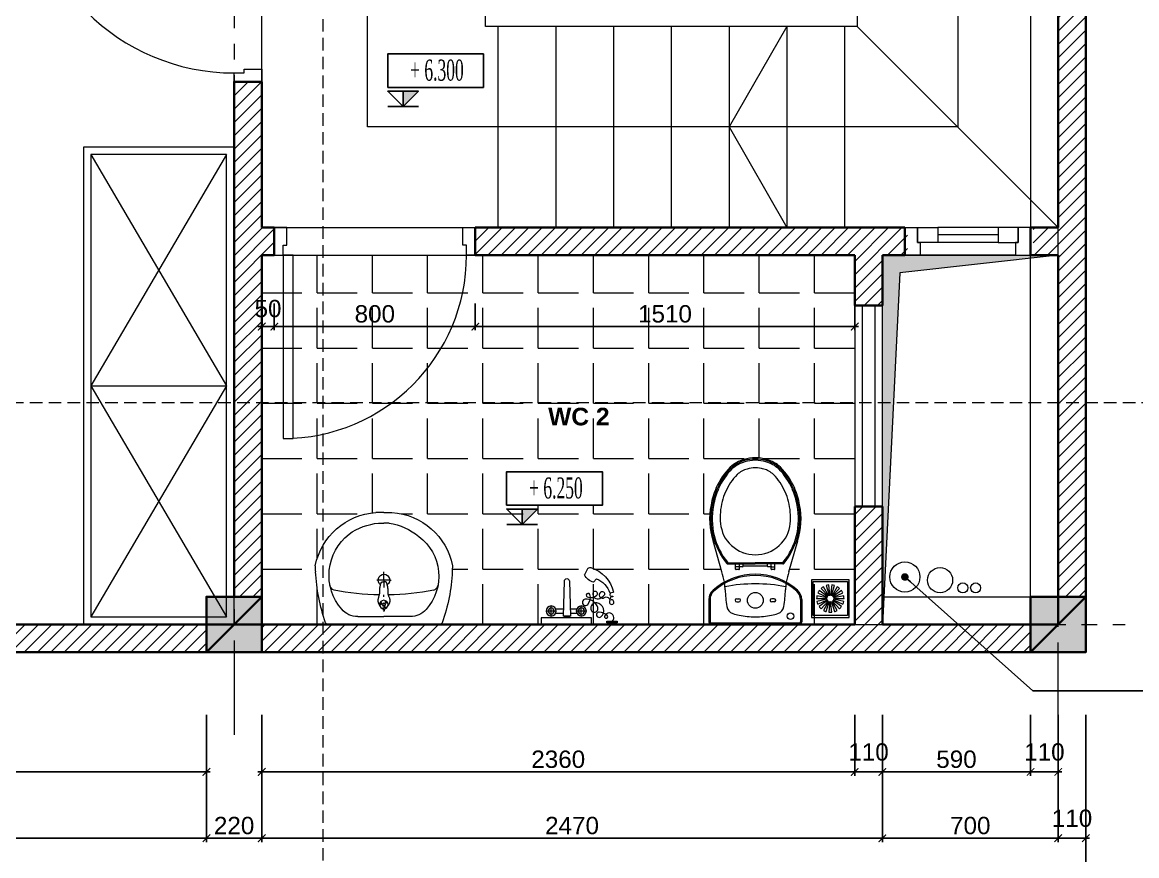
# Model space of a CAD drawing. Header units: millimetres. Extents: x 522695 to 636011, y 461124 to 505319.
# Drawn here: x 553908 to 558343, y 498384 to 501702 of the extents above; entities that cross this region are included whole.
import ezdxf
from ezdxf.enums import TextEntityAlignment as Align

# ---------------------------------------------------------------- set-up
doc = ezdxf.new("R2010")
doc.units = ezdxf.units.MM
doc.header["$LTSCALE"] = 500
doc.header["$MEASUREMENT"] = 0
for name, pattern in [('CENTER2', [1.125, 0.75, -0.125, 0.125, -0.125]), ('DASHED2', [0.375, 0.25, -0.125]), ('DOT', [0.25, 0, -0.25])]:
    doc.linetypes.add(name, pattern=pattern)
doc.layers.get('0').update_dxf_attribs({"linetype": 'CONTINUOUS'})
doc.layers.get('DEFPOINTS').update_dxf_attribs({"color": 250, "linetype": 'CONTINUOUS'})
doc.layers.add('09- Wipeout', color=254, linetype='DOT', lineweight=0, plot=False)
for name, color, linetype, lineweight in [('DH_CAT', 3, 'CONTINUOUS', 35), ('DH_HATCH', 250, 'CONTINUOUS', 5), ('DH_KHUAT', 149, 'DASHED2', 9), ('DH_KTHUOC', 8, 'CONTINUOUS', 5), ('DH_NOITHAT', 252, 'CONTINUOUS', 9), ('DH_TEXT', 4, 'CONTINUOUS', 13), ('DH_THAY', 4, 'CONTINUOUS', 13), ('DH_TRUC', 251, 'CENTER2', 5), ('TEXT', 3, 'CONTINUOUS', 25)]:
    doc.layers.add(name, color=color, linetype=linetype, lineweight=lineweight)
doc.layers.add('E_Thay', color=33, linetype='CONTINUOUS')
doc.styles.add('arial', font='arial.ttf')
doc.styles.add('DH_ARIAL_B', font='arialbd.ttf')
doc.styles.add('DH_KITHUOC', font='arial.ttf')
doc.styles.add('ROMANSssss', font='vntimeh.shx', dxfattribs={"width": 0.55})
doc.dimstyles.new('DH_100s', dxfattribs={"dimtxt": 230, "dimasz": 100, "dimexe": 50, "dimexo": 0, "dimgap": 50, "dimtad": 1, "dimdec": 0, "dimzin": 0, "dimdsep": 46, "dimtxsty": 'DH_KITHUOC', "dimblk1": 'ARCHTICK', "dimblk2": 'ARCHTICK', "dimsah": 1, "dimcen": 90, "dimdle": 50, "dimclrd": 8, "dimclre": 8, "dimclrt": 4, "dimadec": 0, "dimazin": 0, "dimtfac": 100, "dimtdec": 0, "dimtofl": 0, "dimtmove": 2, "dimatfit": 3, "dimldrblk": 'ARCHTICK', "dimfxl": 1, "dimtolj": 2, "dimtzin": 0, "dimarcsym": 0})

# ---------------------------------------------------------------- blocks, each defined once
blk = doc.blocks.new('*U17')
for p, q in [((-900, 0), (-900, -110)), ((0, 0), (0, -110))]:
    blk.add_line(p, q)
for points in [[(-35, 0), (-35, 830), (-75, 830), (-75, 0)], [(-865, -40), (-850, -40), (-850, -110), (-900, -110), (-900, 0), (-865, 0)], [(-35, -40), (-50, -40), (-50, -110), (0, -110), (0, 0), (-35, 0)]]:
    blk.add_lwpolyline(points, close=True)
at = {"color": 8}
blk.add_arc((-35, 0), 830, 90, 180, dxfattribs=at)
blk = doc.blocks.new('*U24')
for p, q in [((60, -110.4), (440, -110.4)), ((500, -110.4), (500, -220.4))]:
    blk.add_line(p, q)
at = {"color": 8}
for p, q in [((130, -160.4), (370, -160.4)), ((130, -190.4), (370, -190.4)), ((130, -220.4), (370, -220.4))]:
    blk.add_line(p, q, dxfattribs=at)
for points in [[(50, -160.4), (60, -160.4), (60, -110.4), (0, -110.4), (0, -220.4), (50, -220.4)], [(450, -160.4), (440, -160.4), (440, -110.4), (500, -110.4), (500, -220.4), (450, -220.4)]]:
    blk.add_lwpolyline(points, close=True)
for points in [[(50, -160.4), (50, -220.4), (130, -220.4), (130, -160.4)], [(450, -160.4), (450, -220.4), (370, -220.4), (370, -160.4)]]:
    blk.add_lwpolyline(points, close=True, dxfattribs=at)
blk = doc.blocks.new('*U849')
at = {"layer": 'DH_NOITHAT'}
blk.add_lwpolyline([(-600, 0), (0, 0), (0, 1900), (-600, 1900)], close=True, dxfattribs=at)
at = {"layer": 'DH_NOITHAT', "color": 250}
blk.add_lwpolyline([(-570, 30), (-30, 30), (-30, 1870), (-570, 1870)], close=True, dxfattribs=at)
for points in [[(-570, 1870), (-30, 950), (-570, 30)], [(-30, 1870), (-570, 950), (-30, 30)], [(-570, 950), (-30, 950)]]:
    blk.add_lwpolyline(points, dxfattribs=at)
blk = doc.blocks.new('*U319')
at = {"ltscale": 100}
blk.add_wipeout([(167.9, -123.6), (175.6, -125.1), (181.2, -126.3), (185.7, -127.3), (191.3, -128.7), (194.5, -129.5), (197.7, -130.4), (202.1, -131.7), (208.1, -133.5), (320, -165.1), (330.2, -167.9), (341.5, -171.3), (352.7, -174.3), (364.9, -176.9), (379.1, -179.3), (391, -180.8), (403.6, -181.8), (418.8, -182.2), (438.4, -181.5), (453.7, -180), (470.5, -177.4), (488.4, -173.9), (510.6, -168.1), (521.3, -164.6), (537.6, -158.4), (556.4, -149.9), (570, -142.7), (579.7, -137), (591.2, -129.4), (600.1, -122.9), (608.6, -116.2), (622.8, -103.6), (632.7, -92.4), (644.5, -74.3), (651.3, -60.5), (657, -45.2), (660, -32.7), (662.1, -19.4), (663.1, -6.5), (663.1, 4.5), (662.1, 18.9), (660, 32), (654.7, 51.5), (647.6, 68), (641.7, 78.7), (633.2, 91.2), (626.3, 99.8), (613.9, 111.3), (602.9, 120.3), (587.9, 131.2), (573.8, 140.2), (559.5, 147.9), (547.2, 153.8), (533.5, 159.7), (521, 164.3), (505.9, 169.1), (492.4, 172.6), (475.5, 175.9), (462.8, 178.3), (446.7, 180.3), (427.2, 181.6), (403.6, 181.3), (387.3, 180), (367.5, 177), (338.9, 170.1), (324.5, 165.9), (209.5, 133.6), (196.3, 129.6), (182.4, 126.1), (168.1, 123.2), (164.9, 128.8), (160.6, 135.9), (154.9, 144.5), (148.8, 152.9), (144, 159.1), (136.4, 168.1), (129.5, 174.6), (122.6, 179), (114.1, 182.6), (101.8, 184.9), (98.9, 185), (10, 185), (5.3, 183.8), (2.9, 182.1), (1.4, 180.1), (0.7, 178.6), (0, 175), (0, -175), (0.1, -176.3), (0.3, -177.5), (0.7, -178.6), (1.2, -179.7), (2.2, -181.2), (3.7, -182.8), (5.1, -183.7), (6.5, -184.4), (8.2, -184.8), (10, -185), (98.9, -185), (101.6, -184.9), (105, -184.6), (109.5, -183.9), (112.6, -183.1), (115.8, -182), (119.5, -180.6), (121.4, -179.7), (124.9, -177.7), (127.9, -175.7), (130.1, -174.1), (132.1, -172.4), (133.8, -170.8), (135.7, -168.9), (136.4, -168.1), (139.9, -164), (143.4, -159.8), (146.1, -156.4), (150.2, -151), (154.5, -145), (157.5, -140.7), (160.2, -136.5), (162.9, -132.2), (165.2, -128.2), (166.6, -125.8)], dxfattribs=at).dxf.layer = '09- Wipeout'
for p, q in [((98.9, 185), (10, 185)), ((98.9, 180), (10, 180)), ((0, -175), (0, 175)), ((0, 151.1), (0, -151.1)), ((5, -175), (5, 175)), ((209.5, 133.6), (332.8, 168.2)), ((240.7, 109.2), (240.7, 0)), ((245.7, 106.8), (245.7, 0)), ((89.3, 74.1), (89.3, 65.4)), ((95.9, 80.7), (95.9, 80.7)), ((95.9, 58.8), (95.9, 58.8)), ((102.4, 74.1), (102.4, 65.4)), ((218.2, 65.3), (218.2, 76.3)), ((220.2, 78.3), (231.5, 78.3)), ((220.2, 63.3), (231.5, 63.3)), ((229.5, 65.3), (229.5, 76.3)), ((229.5, 50.3), (229.5, 61.3)), ((231.5, 78.3), (240.7, 78.3)), ((231.5, 63.3), (240.7, 63.3)), ((231.5, 63.3), (240.7, 63.3)), ((231.5, -48.3), (231.5, 48.3)), ((231.5, 48.3), (240.7, 48.3)), ((240.7, -109.6), (240.7, 0)), ((245.7, -107.2), (245.7, 0)), ((89.3, -75), (89.3, -65.4)), ((96.3, -59.2), (95.4, -59.2)), ((96.3, -81.1), (95.4, -81.1)), ((102.4, -75), (102.4, -65.4)), ((218.2, -76.3), (218.2, -65.3)), ((220.2, -63.3), (231.5, -63.3)), ((220.2, -78.3), (231.5, -78.3)), ((229.5, -61.3), (229.5, -50.3)), ((229.5, -65.3), (229.5, -76.3)), ((231.5, -48.3), (240.7, -48.3)), ((231.5, -63.3), (240.7, -63.3)), ((231.5, -63.3), (240.7, -63.3)), ((231.5, -78.3), (240.7, -78.3)), ((209.5, -134), (332.8, -168.7)), ((98.9, -180), (10, -180)), ((98.9, -185), (10, -185))]:
    blk.add_line(p, q)
for centre, radius in [((95.9, -0.2), 31.5), ((32.7, -140), 13.1)]:
    blk.add_circle(centre, radius)
for centre, radius, start, end in [((10, 175), 10, 90, 180), ((10, 175), 5, 90, 180), ((98.9, 135), 50, 41.4579, 90), ((98.9, 135), 45, 41.4579, 90), ((418.8, -98.9), 280.6, 78.3478, 107.8415), ((-53.9, 0), 248.9, 318.5421, 41.4579), ((-53.9, 0), 253.9, 318.5421, 41.4579), ((117.2, 416.1), 297.3, 279.8588, 288.0983), ((418.8, -98.9), 275.6, 78.3478, 129.7557), ((418.8, -98.9), 270.6, 78.3478, 129.2518), ((425.7, -42.5), 182.7, 83.1934, 112.578), ((428.1, -104.2), 243.9, 65.7635, 85.4769), ((428.1, -104.2), 274.2, 65.8329, 80.3988), ((428.1, -104.2), 279.2, 65.8329, 80.3988), ((428.1, -104.2), 284.2, 65.8329, 80.3988), ((438.8, -89.8), 256.7, 45.3322, 66.6719), ((438.8, -89.8), 261.7, 45.3322, 66.6719), ((438.8, -89.8), 266.7, 45.3322, 66.6719), ((259.6, 20.2), 227.3, 162.2016, 168.9867), ((76.4, 79), 35, 98.1733, 162.2016), ((160.9, -509.5), 629.5, 92.1026, 98.1733), ((117.2, 416.1), 297.3, 273.9836, 278.8339), ((-472.4, -0.2), 633.9, 0, 10.9917), ((245.7, 109.2), 5, 129.7557, 180), ((250.7, 106.8), 5, 129.2518, 180), ((417, 1.6), 139, 116.2764, 159.5246), ((438.8, -89.8), 226.4, 45.7262, 66.7462), ((510.9, -0.7), 143, 17.2781, 41.0499), ((510.9, -0.7), 148, 17.2781, 41.0499), ((510.9, -0.7), 153, 17.2781, 41.0499), ((366.2, -0.2), 335.9, 169.0453, 180), ((95.9, 74.1), 6.56, 90, 180), ((95.9, 65.4), 6.56, 180, 270), ((95.9, 74.1), 6.56, 0, 90), ((95.9, 65.4), 6.56, 270, 0), ((220.2, 76.3), 2, 90, 180), ((220.2, 65.3), 2, 180, 270), ((231.5, 76.3), 2, 90, 180), ((231.5, 65.3), 2, 180, 270), ((231.5, 61.3), 2, 90, 180), ((231.5, 50.3), 2, 180, 270), ((417.3, -0.2), 139.9, 158.863, 201.137), ((510.9, -0.7), 112.8, 17.3189, 40.3129), ((497.1, -0.2), 166.1, 0, 15.7128), ((519.1, 2.5), 104, 358.5101, 17.0072), ((497.1, -0.2), 156.1, 0, 15.7128), ((497.1, -0.2), 161.1, 0, 15.7128), ((366.2, -0.2), 335.9, 180, 190.9547), ((-472.4, -0.2), 633.9, 349.0083, 0), ((510.9, 0.2), 112.8, 319.6871, 342.6811), ((519.1, -2.9), 104, 342.9928, 1.4899), ((510.9, 0.2), 143, 318.9501, 342.7219), ((510.9, 0.2), 148, 318.9501, 342.7219), ((497.1, -0.2), 156.1, 344.2872, 0), ((497.1, -0.2), 161.1, 344.2872, 0), ((497.1, -0.2), 166.1, 344.2872, 0), ((259.6, -20.6), 227.3, 191.0133, 197.7984), ((95.4, -65.4), 6.12, 90, 180), ((95.4, -75), 6.12, 180, 270), ((96.3, -65.4), 6.12, 0, 90), ((96.3, -75), 6.12, 270, 0), ((220.2, -65.3), 2, 90, 180), ((220.2, -76.3), 2, 180, 270), ((231.5, -50.3), 2, 90, 180), ((231.5, -61.3), 2, 180, 270), ((231.5, -65.3), 2, 90, 180), ((231.5, -76.3), 2, 180, 270), ((417, -2), 139, 200.4754, 243.7236), ((438.8, 89.4), 226.4, 293.2538, 314.2738), ((510.9, 0.2), 153, 318.9501, 342.7219), ((76.4, -79.4), 35, 197.7984, 261.8267), ((160.9, 509.1), 629.5, 261.8267, 267.8974), ((117.2, -416.5), 297.3, 81.2095, 86.0164), ((117.2, -416.5), 297.3, 71.9017, 80.1836), ((245.7, -109.6), 5, 180, 230.2443), ((418.8, 98.5), 275.6, 230.2443, 281.6522), ((250.7, -107.2), 5, 180, 230.7482), ((418.8, 98.5), 270.6, 230.7482, 281.6522), ((425.7, 42), 182.7, 247.422, 276.8066), ((428.1, 103.8), 243.9, 274.5231, 294.2365), ((438.8, 89.4), 256.7, 293.3281, 314.6678), ((438.8, 89.4), 261.7, 293.3281, 314.6678), ((438.8, 89.4), 266.7, 293.3281, 314.6678), ((438.8, 89.4), 266.7, 293.3281, 314.6678), ((10, -175), 10, 180, 270), ((10, -175), 5, 180, 270), ((98.9, -135), 45, 270, 318.5421), ((98.9, -135), 50, 270, 318.5421), ((418.8, 98.5), 280.6, 252.1585, 281.6522), ((428.1, 103.8), 274.2, 279.6012, 294.1671), ((428.1, 103.8), 279.2, 279.6012, 294.1671), ((428.1, 103.8), 284.2, 279.6012, 294.1671)]:
    blk.add_arc(centre, radius, start, end)
blk = doc.blocks.new('*U15')
for p, q in [((-800, 0), (-800, -110)), ((0, 0), (0, -110))]:
    blk.add_line(p, q)
for points in [[(-35, 0), (-35, 730), (-75, 730), (-75, 0)], [(-765, -40), (-750, -40), (-750, -110), (-800, -110), (-800, 0), (-765, 0)], [(-35, -40), (-50, -40), (-50, -110), (0, -110), (0, 0), (-35, 0)]]:
    blk.add_lwpolyline(points, close=True)
at = {"color": 8}
blk.add_arc((-35, 0), 730, 90, 180, dxfattribs=at)
blk = doc.blocks.new('*U9')
for p, q in [((-120.1, 181.7), (-108.8, 167.7)), ((-85, 221), (-73, 197.6)), ((-12.4, 172.4), (-16.4, 33.4)), ((11.5, 33.4), (7.5, 172.4)), ((-173.1, 125.2), (-187.8, 128.8)), ((-80, 53.4), (-40, 53.4)), ((-60, 33.4), (-60, 73.4)), ((-15.4, 61.4), (-41.7, 61.4)), ((-16, 45.4), (-41.7, 45.4)), ((41.7, 61.4), (10.4, 61.4)), ((41.7, 45.4), (11, 45.4)), ((40, 53.4), (80, 53.4)), ((60, 33.4), (60, 73.4)), ((-16.4, 33.4), (11.5, 33.4))]:
    blk.add_line(p, q)
blk.add_lwpolyline([(-182.6, 12.2, -1.296082), (-152.8, 33.5, -1.917127), (-163, 36.1, -0.167053), (-131.5, 48.8, -1.448302), (-137.5, 30.1, -0.673139), (-121.3, 85.5, -0.486099), (-97.5, 60.8, -1.074451), (-125.6, 66.7, -0.361514), (-75.3, 100.8, -1.428906), (-85.6, 79.5, -0.287584), (-94.1, 118.7, -1.502211), (-83.9, 109.3, -0.316107), (-121.3, 116.2, -1.315856), (-106, 124.7, -0.643473), (-133.2, 103.4, -0.070392), (-151.1, 116.2, -0.515207), (-149.4, 128.1, -1.801469), (-151.1, 106.8, 0.730196), (-172.4, 91.4, -2.626927), (-182.6, 97.4, 0.91518), (-184.3, 112.7, 0.978175), (-184.3, 109.3, 0.823089), (-180.5, 127, -1.030732)], format="xyb")
for points in [[(-202.4, 6.8), (-161.9, 6.8), (-161.9, 13.6), (-202.4, 13.6)], [(100, 0), (-100, 0), (-100, 26.3), (100, 26.3)], [(-13.1, 26.3), (7.5, 26.3), (7.5, 33.4), (-13.1, 33.4)]]:
    blk.add_lwpolyline(points, close=True)
for centre, radius in [((-60, 53.4), 20), ((-60, 53.4), 12), ((60, 53.4), 20), ((60, 53.4), 12)]:
    blk.add_circle(centre, radius)
for centre, radius, start, end in [((-60.7, 101.5), 130, 106.3177, 167.8898), ((-94.3, 216.3), 10.4, 27.0942, 106.3177), ((-87.5, 98.1), 89.8, 111.3285, 162.4278), ((-122.3, 220.3), 54.3, 284.4065, 335.2427), ((-2.5, 172.4), 9.94, 0, 180)]:
    blk.add_arc(centre, radius, start, end)
blk = doc.blocks.new('*U855')
at = {"ltscale": 100}
blk.add_wipeout([(-222.5, 0), (222.5, 0), (225.8, 0.5), (228.3, 1.8), (231, 4.7), (232, 6.6), (234.2, 12.9), (238.2, 25), (243.1, 40.7), (248.4, 59.2), (250.8, 68.6), (254.2, 82.6), (257.4, 97), (259.4, 106.8), (261.7, 119.3), (264.5, 135.9), (266.2, 148.2), (267.8, 161.3), (269.3, 175.1), (270.7, 192), (271.7, 209.9), (272.4, 221.8), (273, 233.8), (268.8, 252), (263.3, 269.8), (256.7, 286.8), (246.6, 307.8), (237.4, 323.5), (225.6, 340.6), (217.3, 351.2), (207.7, 362.2), (194.6, 375.2), (184.1, 384.5), (173.6, 392.9), (163.9, 399.9), (152.5, 407.2), (140, 414.4), (127.7, 420.6), (115, 426.2), (99.2, 432.1), (77.2, 438.4), (54.6, 442.8), (31.8, 445.2), (15.9, 445.2), (-15.9, 445.2), (-31.8, 445.2), (-53.3, 443), (-71.4, 439.7), (-93.7, 433.9), (-121.8, 423.3), (-155.8, 405.2), (-188.5, 380.7), (-211.6, 357.8), (-234.5, 328), (-252.6, 295.8), (-265.3, 263.8), (-273, 233.8), (-271.7, 209.9), (-268.5, 167), (-259.4, 106.8), (-250.6, 67.7), (-243.3, 41.3), (-237.3, 22.2), (-232, 6.6), (-228.3, 1.8)], dxfattribs=at)
for p, q in [((0, 445.2), (-31.8, 445.2)), ((0, 445.2), (31.8, 445.2)), ((-21, 402.8), (0, 402.8)), ((21, 402.8), (0, 402.8)), ((0, 176.4), (0, 208.7)), ((-23.1, 176.4), (-29, 176.4)), ((-23.1, 176.4), (23.1, 176.4)), ((0, 176.4), (0, 146.7)), ((23.1, 176.4), (28.8, 176.4)), ((0, 109.5), (0, 117.2)), ((-2, 59), (-1.9, 61.8)), ((2.1, 59), (1.9, 61.8)), ((-222.5, 0), (222.5, 0)), ((-105.2, 31.1), (0, 31.1)), ((104.4, 31.1), (0, 31.1))]:
    blk.add_line(p, q)
for points in [[(-198.5, 136.9, -0.256339), (-215, 154.7, -0.256339)], [(198.5, 136.9, 0.256339), (215, 154.7, 0.256339)]]:
    blk.add_lwpolyline(points, format="xyb")
for points in [[(-20.7, 108.6), (-20.6, 108.8), (-19.8, 111), (-19.1, 113.2), (-18.4, 115.4), (-17.9, 117.5), (-17.4, 119.6), (-17.1, 121.7), (-16.8, 123.7), (-16.6, 125.7), (-16.5, 127.7), (-16.5, 129.6), (-16.4, 131.5), (-16.4, 133.4), (-16.4, 135.1), (-16.5, 136.9), (-16.4, 138.6), (-16.4, 140.2), (-16.3, 141.8), (-16.2, 143.5), (-16, 145.2), (-15.8, 146.9), (-15.5, 148.7), (-15.1, 150.6), (-14.6, 152.7), (-14.1, 154.8), (-13.5, 156.9), (-13, 159), (-12.4, 161), (-11.8, 162.8), (-11.3, 164.5), (-10.9, 165.9), (-10.5, 166.9), (-10.1, 167.8), (-9.6, 168.4), (-8.7, 168.8), (-7.5, 169), (-5.7, 169.1), (-3.2, 169.2), (0, 169.2)], [(20.7, 108.6), (20.6, 108.8), (19.8, 111), (19.1, 113.2), (18.4, 115.4), (17.9, 117.5), (17.4, 119.6), (17.1, 121.7), (16.8, 123.7), (16.6, 125.7), (16.5, 127.7), (16.5, 129.6), (16.4, 131.5), (16.4, 133.4), (16.4, 135.1), (16.5, 136.9), (16.4, 138.6), (16.4, 140.2), (16.3, 141.8), (16.2, 143.5), (16, 145.2), (15.8, 146.9), (15.5, 148.7), (15.1, 150.6), (14.6, 152.7), (14.1, 154.8), (13.5, 156.9), (13, 159), (12.4, 161), (11.8, 162.8), (11.3, 164.5), (10.9, 165.9), (10.5, 166.9), (10.1, 167.8), (9.6, 168.4), (8.7, 168.8), (7.5, 169), (5.7, 169.1), (3.2, 169.2), (0, 169.2)]]:
    blk.add_lwpolyline(points)
for centre, radius in [((0, 78.8), 17.1), ((0, 78.8), 6.34), ((0, 78.8), 4.33), ((0, 56.8), 2.98)]:
    blk.add_circle(centre, radius)
for centre, radius, start, end in [((-15.9, 183.7), 261.9, 93.476, 168.9836), ((15.9, 183.7), 261.9, 11.0164, 86.524), ((15.4, 163.8), 241.8, 98.6478, 129.6382), ((3.3, 174.3), 229.3, 53.7351, 85.5659), ((11.1, 195.8), 207.4, 319.1607, 51.9446), ((-20.5, 191.4), 198, 126.7403, 221.9718), ((1529.3, 322), 1804.4, 182.8018, 183.5617), ((-1529.3, 322), 1804.4, 356.4383, 357.1982), ((424, 240.3), 696.4, 182.5032, 199.6065), ((0, 176.4), 23.1, 305.4302, 234.6789), ((-424, 240.3), 696.4, 340.3935, 357.4968), ((-7, 1059.5), 942.3, 258.2696, 269.3353), ((7, 1059.5), 942.3, 270.6647, 281.7304), ((12.6, 95.3), 35.9, 158.2194, 215.9161), ((-14.8, 93.1), 9.48, 260.5222, 11.1975), ((19.8, 84.4), 9.48, 140.5222, 251.1975), ((-12.6, 95.3), 35.9, 324.0839, 21.7806), ((-105.2, 115.1), 84, 221.9718, 270), ((-5, 58.9), 9.48, 20.5222, 131.1975), ((104.4, 115.1), 84, 270, 319.1607), ((-222.5, 10), 10, 199.6065, 270), ((222.5, 10), 10, 270, 340.3935)]:
    blk.add_arc(centre, radius, start, end)
blk = doc.blocks.new('cot220')
at = {"layer": 'DH_HATCH'}
blk.add_hatch(color=256, dxfattribs=at).paths.add_polyline_path([(-110, -110), (110, -110), (110, 110), (-110, 110)])
at = {"layer": 'DH_CAT'}
blk.add_lwpolyline([(-110, -110), (110, -110), (110, 110), (-110, 110)], close=True, dxfattribs=at)
blk.add_lwpolyline([(110, 110), (-110, -110)], dxfattribs=at)
blk = doc.blocks.new('_ARCHTICK')
at = {"color": 0, "linetype": 'ByBlock', "const_width": 0.15}
blk.add_lwpolyline([(-0.5, -0.5), (0.5, 0.5)], dxfattribs=at)
blk = doc.blocks.new('*D114')
at = {"layer": 'DEFPOINTS', "color": 0, "transparency": 16777216}
for p in [(551160.8, 498945.5), (554640.8, 498945.5), (554640.8, 498717.7)]:
    blk.add_point(p, dxfattribs=at)
at = {"layer": 'DH_KTHUOC', "color": 8, "lineweight": -2, "transparency": 16777216}
for p, q in [((551160.8, 498945.5), (551160.8, 498702.7)), ((554640.8, 498945.5), (554640.8, 498702.7)), ((551145.8, 498717.7), (554655.8, 498717.7))]:
    blk.add_line(p, q, dxfattribs=at)
at = {"layer": 'DH_KTHUOC', "color": 8, "lineweight": -2, "transparency": 16777216, "xscale": 30, "yscale": 30, "zscale": 30, "rotation": 180}
blk.add_blockref('_ARCHTICK', (551160.8, 498717.7), dxfattribs=at)
at = {"layer": 'DH_KTHUOC', "color": 8, "lineweight": -2, "transparency": 16777216, "xscale": 30, "yscale": 30, "zscale": 30}
blk.add_blockref('_ARCHTICK', (554640.8, 498717.7), dxfattribs=at)
at = {"layer": 'DH_KTHUOC', "color": 4, "transparency": 16777216, "insert": (552900.8, 498767.9), "char_height": 69, "attachment_point": 5, "style": 'DH_KITHUOC'}
blk.add_mtext('\\A2;3480', dxfattribs=at)
blk = doc.blocks.new('*D115')
at = {"layer": 'DEFPOINTS', "color": 0, "transparency": 16777216}
for p in [(554640.8, 498945.5), (554860.8, 498945.5), (554860.8, 498453.8)]:
    blk.add_point(p, dxfattribs=at)
at = {"layer": 'DH_KTHUOC', "color": 8, "lineweight": -2, "transparency": 16777216}
for p, q in [((554640.8, 498945.5), (554640.8, 498438.8)), ((554860.8, 498945.5), (554860.8, 498438.8)), ((554625.8, 498453.8), (554875.8, 498453.8))]:
    blk.add_line(p, q, dxfattribs=at)
at = {"layer": 'DH_KTHUOC', "color": 8, "lineweight": -2, "transparency": 16777216, "xscale": 30, "yscale": 30, "zscale": 30, "rotation": 180}
blk.add_blockref('_ARCHTICK', (554640.8, 498453.8), dxfattribs=at)
at = {"layer": 'DH_KTHUOC', "color": 8, "lineweight": -2, "transparency": 16777216, "xscale": 30, "yscale": 30, "zscale": 30}
blk.add_blockref('_ARCHTICK', (554860.8, 498453.8), dxfattribs=at)
at = {"layer": 'DH_KTHUOC', "color": 4, "transparency": 16777216, "insert": (554750.8, 498504), "char_height": 69, "attachment_point": 5, "style": 'DH_KITHUOC'}
blk.add_mtext('\\A2;220', dxfattribs=at)
blk = doc.blocks.new('*D116')
at = {"layer": 'DEFPOINTS', "color": 0, "transparency": 16777216}
for p in [(554860.8, 498945.5), (557220.8, 498945.5), (557220.8, 498717.7)]:
    blk.add_point(p, dxfattribs=at)
at = {"layer": 'DH_KTHUOC', "color": 8, "lineweight": -2, "transparency": 16777216}
for p, q in [((554860.8, 498945.5), (554860.8, 498702.7)), ((557220.8, 498945.5), (557220.8, 498702.7)), ((554845.8, 498717.7), (557235.8, 498717.7))]:
    blk.add_line(p, q, dxfattribs=at)
at = {"layer": 'DH_KTHUOC', "color": 8, "lineweight": -2, "transparency": 16777216, "xscale": 30, "yscale": 30, "zscale": 30, "rotation": 180}
blk.add_blockref('_ARCHTICK', (554860.8, 498717.7), dxfattribs=at)
at = {"layer": 'DH_KTHUOC', "color": 8, "lineweight": -2, "transparency": 16777216, "xscale": 30, "yscale": 30, "zscale": 30}
blk.add_blockref('_ARCHTICK', (557220.8, 498717.7), dxfattribs=at)
at = {"layer": 'DH_KTHUOC', "color": 4, "transparency": 16777216, "insert": (556040.8, 498767.9), "char_height": 69, "attachment_point": 5, "style": 'DH_KITHUOC'}
blk.add_mtext('\\A2;2360', dxfattribs=at)
blk = doc.blocks.new('*D117')
at = {"layer": 'DEFPOINTS', "color": 0, "transparency": 16777216}
for p in [(557220.8, 498945.5), (557330.8, 498945.5), (557330.8, 498717.7)]:
    blk.add_point(p, dxfattribs=at)
at = {"layer": 'DH_KTHUOC', "color": 8, "lineweight": -2, "transparency": 16777216}
for p, q in [((557220.8, 498945.5), (557220.8, 498702.7)), ((557330.8, 498945.5), (557330.8, 498702.7)), ((557205.8, 498717.7), (557345.8, 498717.7))]:
    blk.add_line(p, q, dxfattribs=at)
at = {"layer": 'DH_KTHUOC', "color": 8, "lineweight": -2, "transparency": 16777216, "xscale": 30, "yscale": 30, "zscale": 30, "rotation": 180}
blk.add_blockref('_ARCHTICK', (557220.8, 498717.7), dxfattribs=at)
at = {"layer": 'DH_KTHUOC', "color": 8, "lineweight": -2, "transparency": 16777216, "xscale": 30, "yscale": 30, "zscale": 30}
blk.add_blockref('_ARCHTICK', (557330.8, 498717.7), dxfattribs=at)
at = {"layer": 'DH_KTHUOC', "color": 4, "transparency": 16777216, "insert": (557275.8, 498796.8), "char_height": 69, "attachment_point": 5, "style": 'DH_KITHUOC'}
blk.add_mtext('\\A2;110', dxfattribs=at)
blk = doc.blocks.new('*D118')
at = {"layer": 'DEFPOINTS', "color": 0, "transparency": 16777216}
for p in [(557330.8, 498945.5), (557920.8, 498945.5), (557920.8, 498717.7)]:
    blk.add_point(p, dxfattribs=at)
at = {"layer": 'DH_KTHUOC', "color": 8, "lineweight": -2, "transparency": 16777216}
for p, q in [((557330.8, 498945.5), (557330.8, 498702.7)), ((557920.8, 498945.5), (557920.8, 498702.7)), ((557315.8, 498717.7), (557935.8, 498717.7))]:
    blk.add_line(p, q, dxfattribs=at)
at = {"layer": 'DH_KTHUOC', "color": 8, "lineweight": -2, "transparency": 16777216, "xscale": 30, "yscale": 30, "zscale": 30, "rotation": 180}
blk.add_blockref('_ARCHTICK', (557330.8, 498717.7), dxfattribs=at)
at = {"layer": 'DH_KTHUOC', "color": 8, "lineweight": -2, "transparency": 16777216, "xscale": 30, "yscale": 30, "zscale": 30}
blk.add_blockref('_ARCHTICK', (557920.8, 498717.7), dxfattribs=at)
at = {"layer": 'DH_KTHUOC', "color": 4, "transparency": 16777216, "insert": (557625.8, 498767.9), "char_height": 69, "attachment_point": 5, "style": 'DH_KITHUOC'}
blk.add_mtext('\\A2;590', dxfattribs=at)
blk = doc.blocks.new('*D119')
at = {"layer": 'DEFPOINTS', "color": 0, "transparency": 16777216}
for p in [(557920.8, 498945.5), (558030.8, 498945.5), (558030.8, 498717.7)]:
    blk.add_point(p, dxfattribs=at)
at = {"layer": 'DH_KTHUOC', "color": 8, "lineweight": -2, "transparency": 16777216}
for p, q in [((557920.8, 498945.5), (557920.8, 498702.7)), ((558030.8, 498945.5), (558030.8, 498702.7)), ((557905.8, 498717.7), (558045.8, 498717.7))]:
    blk.add_line(p, q, dxfattribs=at)
at = {"layer": 'DH_KTHUOC', "color": 8, "lineweight": -2, "transparency": 16777216, "xscale": 30, "yscale": 30, "zscale": 30, "rotation": 180}
blk.add_blockref('_ARCHTICK', (557920.8, 498717.7), dxfattribs=at)
at = {"layer": 'DH_KTHUOC', "color": 8, "lineweight": -2, "transparency": 16777216, "xscale": 30, "yscale": 30, "zscale": 30}
blk.add_blockref('_ARCHTICK', (558030.8, 498717.7), dxfattribs=at)
at = {"layer": 'DH_KTHUOC', "color": 4, "transparency": 16777216, "insert": (557975.8, 498796.8), "char_height": 69, "attachment_point": 5, "style": 'DH_KITHUOC'}
blk.add_mtext('\\A2;110', dxfattribs=at)
blk = doc.blocks.new('*D120')
at = {"layer": 'DEFPOINTS', "color": 0, "transparency": 16777216}
for p in [(558030.8, 498945.5), (558140.8, 498945.5), (558140.8, 498453.8)]:
    blk.add_point(p, dxfattribs=at)
at = {"layer": 'DH_KTHUOC', "color": 8, "lineweight": -2, "transparency": 16777216}
for p, q in [((558030.8, 498945.5), (558030.8, 498438.8)), ((558140.8, 498945.5), (558140.8, 498438.8)), ((558015.8, 498453.8), (558155.8, 498453.8))]:
    blk.add_line(p, q, dxfattribs=at)
at = {"layer": 'DH_KTHUOC', "color": 8, "lineweight": -2, "transparency": 16777216, "xscale": 30, "yscale": 30, "zscale": 30, "rotation": 180}
blk.add_blockref('_ARCHTICK', (558030.8, 498453.8), dxfattribs=at)
at = {"layer": 'DH_KTHUOC', "color": 8, "lineweight": -2, "transparency": 16777216, "xscale": 30, "yscale": 30, "zscale": 30}
blk.add_blockref('_ARCHTICK', (558140.8, 498453.8), dxfattribs=at)
at = {"layer": 'DH_KTHUOC', "color": 4, "transparency": 16777216, "insert": (558085.8, 498533), "char_height": 69, "attachment_point": 5, "style": 'DH_KITHUOC'}
blk.add_mtext('\\A2;110', dxfattribs=at)
blk = doc.blocks.new('*D121')
at = {"layer": 'DEFPOINTS', "color": 0, "transparency": 16777216}
for p in [(550140.8, 498945.5), (558140.8, 498945.5), (550140.8, 498171)]:
    blk.add_point(p, dxfattribs=at)
at = {"layer": 'DH_KTHUOC', "color": 8, "lineweight": -2, "transparency": 16777216}
for p, q in [((550140.8, 498945.5), (550140.8, 498156)), ((558140.8, 498945.5), (558140.8, 498156)), ((558155.8, 498171), (550125.8, 498171))]:
    blk.add_line(p, q, dxfattribs=at)
at = {"layer": 'DH_KTHUOC', "color": 8, "lineweight": -2, "transparency": 16777216, "xscale": 30, "yscale": 30, "zscale": 30, "rotation": 180}
blk.add_blockref('_ARCHTICK', (550140.8, 498171), dxfattribs=at)
at = {"layer": 'DH_KTHUOC', "color": 8, "lineweight": -2, "transparency": 16777216, "xscale": 30, "yscale": 30, "zscale": 30}
blk.add_blockref('_ARCHTICK', (558140.8, 498171), dxfattribs=at)
at = {"layer": 'DH_KTHUOC', "color": 4, "transparency": 16777216, "insert": (554140.8, 498221.2), "char_height": 69, "attachment_point": 5, "style": 'DH_KITHUOC'}
blk.add_mtext('\\A2;8000', dxfattribs=at)
blk = doc.blocks.new('*D122')
at = {"layer": 'DEFPOINTS', "color": 0, "transparency": 16777216}
for p in [(550360.8, 498945.5), (554640.8, 498945.5), (554640.8, 498453.8)]:
    blk.add_point(p, dxfattribs=at)
at = {"layer": 'DH_KTHUOC', "color": 8, "lineweight": -2, "transparency": 16777216}
for p, q in [((550360.8, 498945.5), (550360.8, 498438.8)), ((554640.8, 498945.5), (554640.8, 498438.8)), ((550345.8, 498453.8), (554655.8, 498453.8))]:
    blk.add_line(p, q, dxfattribs=at)
at = {"layer": 'DH_KTHUOC', "color": 8, "lineweight": -2, "transparency": 16777216, "xscale": 30, "yscale": 30, "zscale": 30, "rotation": 180}
blk.add_blockref('_ARCHTICK', (550360.8, 498453.8), dxfattribs=at)
at = {"layer": 'DH_KTHUOC', "color": 8, "lineweight": -2, "transparency": 16777216, "xscale": 30, "yscale": 30, "zscale": 30}
blk.add_blockref('_ARCHTICK', (554640.8, 498453.8), dxfattribs=at)
at = {"layer": 'DH_KTHUOC', "color": 4, "transparency": 16777216, "insert": (552500.8, 498504), "char_height": 69, "attachment_point": 5, "style": 'DH_KITHUOC'}
blk.add_mtext('\\A2;4280', dxfattribs=at)
blk = doc.blocks.new('*D123')
at = {"layer": 'DEFPOINTS', "color": 0, "transparency": 16777216}
for p in [(554860.8, 498945.5), (557330.8, 498945.5), (557330.8, 498453.8)]:
    blk.add_point(p, dxfattribs=at)
at = {"layer": 'DH_KTHUOC', "color": 8, "lineweight": -2, "transparency": 16777216}
for p, q in [((554860.8, 498945.5), (554860.8, 498438.8)), ((557330.8, 498945.5), (557330.8, 498438.8)), ((554845.8, 498453.8), (557345.8, 498453.8))]:
    blk.add_line(p, q, dxfattribs=at)
at = {"layer": 'DH_KTHUOC', "color": 8, "lineweight": -2, "transparency": 16777216, "xscale": 30, "yscale": 30, "zscale": 30, "rotation": 180}
blk.add_blockref('_ARCHTICK', (554860.8, 498453.8), dxfattribs=at)
at = {"layer": 'DH_KTHUOC', "color": 8, "lineweight": -2, "transparency": 16777216, "xscale": 30, "yscale": 30, "zscale": 30}
blk.add_blockref('_ARCHTICK', (557330.8, 498453.8), dxfattribs=at)
at = {"layer": 'DH_KTHUOC', "color": 4, "transparency": 16777216, "insert": (556095.8, 498504), "char_height": 69, "attachment_point": 5, "style": 'DH_KITHUOC'}
blk.add_mtext('\\A2;2470', dxfattribs=at)
blk = doc.blocks.new('*D124')
at = {"layer": 'DEFPOINTS', "color": 0, "transparency": 16777216}
for p in [(557330.8, 498945.5), (558030.8, 498945.5), (558030.8, 498453.8)]:
    blk.add_point(p, dxfattribs=at)
at = {"layer": 'DH_KTHUOC', "color": 8, "lineweight": -2, "transparency": 16777216}
for p, q in [((557330.8, 498945.5), (557330.8, 498438.8)), ((558030.8, 498945.5), (558030.8, 498438.8)), ((557315.8, 498453.8), (558045.8, 498453.8))]:
    blk.add_line(p, q, dxfattribs=at)
at = {"layer": 'DH_KTHUOC', "color": 8, "lineweight": -2, "transparency": 16777216, "xscale": 30, "yscale": 30, "zscale": 30, "rotation": 180}
blk.add_blockref('_ARCHTICK', (557330.8, 498453.8), dxfattribs=at)
at = {"layer": 'DH_KTHUOC', "color": 8, "lineweight": -2, "transparency": 16777216, "xscale": 30, "yscale": 30, "zscale": 30}
blk.add_blockref('_ARCHTICK', (558030.8, 498453.8), dxfattribs=at)
at = {"layer": 'DH_KTHUOC', "color": 4, "transparency": 16777216, "insert": (557680.8, 498504), "char_height": 69, "attachment_point": 5, "style": 'DH_KITHUOC'}
blk.add_mtext('\\A2;700', dxfattribs=at)
blk = doc.blocks.new('*D125')
at = {"layer": 'DEFPOINTS', "color": 0, "transparency": 16777216}
for p in [(554860.8, 500581.7), (554910.8, 500581.7), (554910.8, 500490.5)]:
    blk.add_point(p, dxfattribs=at)
at = {"layer": 'DH_KTHUOC', "color": 8, "lineweight": -2, "transparency": 16777216}
for p, q in [((554860.8, 500581.7), (554860.8, 500475.5)), ((554910.8, 500581.7), (554910.8, 500475.5)), ((554845.8, 500490.5), (554925.8, 500490.5))]:
    blk.add_line(p, q, dxfattribs=at)
at = {"layer": 'DH_KTHUOC', "color": 8, "lineweight": -2, "transparency": 16777216, "xscale": 30, "yscale": 30, "zscale": 30, "rotation": 180}
blk.add_blockref('_ARCHTICK', (554860.8, 500490.5), dxfattribs=at)
at = {"layer": 'DH_KTHUOC', "color": 8, "lineweight": -2, "transparency": 16777216, "xscale": 30, "yscale": 30, "zscale": 30}
blk.add_blockref('_ARCHTICK', (554910.8, 500490.5), dxfattribs=at)
at = {"layer": 'DH_KTHUOC', "color": 4, "transparency": 16777216, "insert": (554885.8, 500561.7), "char_height": 69, "attachment_point": 5, "style": 'DH_KITHUOC'}
blk.add_mtext('\\A2;50', dxfattribs=at)
blk = doc.blocks.new('*D126')
at = {"layer": 'DEFPOINTS', "color": 0, "transparency": 16777216}
for p in [(554910.8, 500581.7), (555710.8, 500581.7), (555710.8, 500490.5)]:
    blk.add_point(p, dxfattribs=at)
at = {"layer": 'DH_KTHUOC', "color": 8, "lineweight": -2, "transparency": 16777216}
for p, q in [((554910.8, 500581.7), (554910.8, 500475.5)), ((555710.8, 500581.7), (555710.8, 500475.5)), ((554895.8, 500490.5), (555725.8, 500490.5))]:
    blk.add_line(p, q, dxfattribs=at)
at = {"layer": 'DH_KTHUOC', "color": 8, "lineweight": -2, "transparency": 16777216, "xscale": 30, "yscale": 30, "zscale": 30, "rotation": 180}
blk.add_blockref('_ARCHTICK', (554910.8, 500490.5), dxfattribs=at)
at = {"layer": 'DH_KTHUOC', "color": 8, "lineweight": -2, "transparency": 16777216, "xscale": 30, "yscale": 30, "zscale": 30}
blk.add_blockref('_ARCHTICK', (555710.8, 500490.5), dxfattribs=at)
at = {"layer": 'DH_KTHUOC', "color": 4, "transparency": 16777216, "insert": (555310.8, 500540.7), "char_height": 69, "attachment_point": 5, "style": 'DH_KITHUOC'}
blk.add_mtext('\\A2;800', dxfattribs=at)
blk = doc.blocks.new('*D127')
at = {"layer": 'DEFPOINTS', "color": 0, "transparency": 16777216}
for p in [(555710.8, 500581.7), (557220.8, 500581.7), (557220.8, 500490.5)]:
    blk.add_point(p, dxfattribs=at)
at = {"layer": 'DH_KTHUOC', "color": 8, "lineweight": -2, "transparency": 16777216}
for p, q in [((555710.8, 500581.7), (555710.8, 500475.5)), ((557220.8, 500581.7), (557220.8, 500475.5)), ((555695.8, 500490.5), (557235.8, 500490.5))]:
    blk.add_line(p, q, dxfattribs=at)
at = {"layer": 'DH_KTHUOC', "color": 8, "lineweight": -2, "transparency": 16777216, "xscale": 30, "yscale": 30, "zscale": 30, "rotation": 180}
blk.add_blockref('_ARCHTICK', (555710.8, 500490.5), dxfattribs=at)
at = {"layer": 'DH_KTHUOC', "color": 8, "lineweight": -2, "transparency": 16777216, "xscale": 30, "yscale": 30, "zscale": 30}
blk.add_blockref('_ARCHTICK', (557220.8, 500490.5), dxfattribs=at)
at = {"layer": 'DH_KTHUOC', "color": 4, "transparency": 16777216, "insert": (556465.8, 500540.7), "char_height": 69, "attachment_point": 5, "style": 'DH_KITHUOC'}
blk.add_mtext('\\A2;1510', dxfattribs=at)
blk = doc.blocks.new('A$C38BE5B1B')
at = {"linetype": 'Continuous'}
for points in [[(0, 150.2), (150.2, 150.2), (150.2, 0), (0, 0)], [(143.3, 143.3), (6.8, 143.3), (6.8, 6.8), (143.3, 6.8)]]:
    blk.add_lwpolyline(points, close=True, dxfattribs=at)
for points in [[(23.2, 92), (62.1, 79.3, 0.052408), (61.5, 76.5), (20.8, 80.8, -0.052408)], [(34.5, 111.6), (64.9, 84.2, 0.052408), (63.3, 81.9), (27.8, 102.4, -0.052408)], [(43, 119.3, -0.052408), (52.9, 125), (69.5, 87.6, 0.052408), (67.1, 86.1)], [(63.7, 128.5, -0.052408), (75.1, 129.7), (75.1, 88.7, 0.052408), (72.2, 88.4)], [(86.4, 128.5, -0.052408), (97.3, 125), (80.6, 87.6, 0.052408), (77.9, 88.4)], [(107.2, 119.3, -0.052408), (115.7, 111.6), (85.2, 84.2, 0.052408), (83.1, 86.1)], [(86.9, 81.9), (122.4, 102.4, -0.052408), (127, 92), (88.1, 79.3, 0.052408)], [(61.5, 73.7, 0.052408), (62.1, 70.9), (23.2, 58.2, -0.052408), (20.8, 69.4)], [(64.9, 66), (34.5, 38.5, -0.052408), (27.8, 47.8), (63.3, 68.3, 0.052408)], [(67.1, 64, 0.052408), (69.5, 62.6), (52.9, 25.2, -0.052408), (43, 30.9)], [(72.2, 61.7, 0.052408), (75.1, 61.4), (75.1, 20.5, -0.052408), (63.7, 21.7)], [(77.9, 61.7, 0.052408), (80.6, 62.6), (97.3, 25.2, -0.052408), (86.4, 21.7)], [(85.2, 66), (115.7, 38.5, -0.052408), (107.2, 30.9), (83.1, 64, 0.052408)], [(88.1, 70.9), (127, 58.2, -0.052408), (122.4, 47.8), (86.9, 68.3, 0.052408)], [(88.7, 76.5), (129.4, 80.8, -0.052408), (129.4, 69.4), (88.7, 73.7, 0.052408)]]:
    blk.add_lwpolyline(points, format="xyb", close=True, dxfattribs=at)
blk = doc.blocks.new('CosSan')
at = {"lineweight": 25}
blk.add_hatch(color=8, dxfattribs=at).paths.add_polyline_path([(160, 160), (0, 160), (0, 0)])
at = {"color": 8, "lineweight": 25}
for p, q in [((0, 0), (0, 160)), ((-160, 0), (160, 0))]:
    blk.add_line(p, q, dxfattribs=at)
blk.add_lwpolyline([(0, 0), (-160, 160), (160, 160)], close=True, dxfattribs=at)
at = {"color": 8}
blk.add_wipeout([(-161, 550), (-161, 200), (839, 200), (839, 550)], dxfattribs=at).dxf.layer = 'E_Thay'
at = {"color": 8, "lineweight": 25}
blk.add_lwpolyline([(-161, 200), (839, 200), (839, 550), (-161, 550)], close=True, dxfattribs=at)
at = {"layer": 'E_Thay', "color": 8, "lineweight": 25}
blk.add_line((-160, 160), (160, 160), dxfattribs=at)
at = {"style": 'ROMANSssss', "width": 0.55}
blk.add_attdef('%%P0,000', text='', height=220, dxfattribs=at).set_placement((353, 271), align=Align.CENTER)
blk = doc.blocks.new('*U210')
at = {"color": 250, "linetype": 'DASHED2', "ltscale": 0.5}
blk.add_lwpolyline([(12098.5, 0), (-118.2, 0)], dxfattribs=at)
at = {"style": 'arial'}
for p in [(-318.2, -135.2), (12416.7, -135.2)]:
    blk.add_attdef('KH', text='', height=70, dxfattribs=at).set_placement(p, align=Align.BOTTOM_CENTER)
blk = doc.blocks.new('*U212')
at = {"layer": 'DH_KHUAT', "color": 250, "linetype": 'DASHED2', "ltscale": 0.5}
blk.add_lwpolyline([(0, 0), (0, -7111.6)], dxfattribs=at)
at = {"style": 'arial'}
for p in [(0, 185.6), (0, -7444.2)]:
    blk.add_attdef('KYHIEU', text='', height=70, dxfattribs=at).set_placement(p, align=Align.BOTTOM_CENTER)

msp = doc.modelspace()

# ---------------------------------------------------------------- hatches: boundary and pattern name
at = {"layer": 'DH_HATCH'}
h = msp.add_hatch(dxfattribs=at)
h.set_pattern_fill('ANSI31', color=256, scale=300, style=0)
h.set_pattern_definition([(45, (456063.38, 516901.503), (-26.516504, 26.516504), [])])
h.paths.add_polyline_path([(550140.8, 502144.9), (550091.2, 502144.9), (550091.2, 501504.9), (550140.8, 501504.9)])
h.paths.add_polyline_path([(550140.8, 499904.9), (550091.2, 499904.9), (550091.2, 499304.9), (550140.8, 499304.9)])
h.paths.add_polyline_path([(550140.8, 499304.9), (550091.2, 499304.9), (550091.2, 499194.9), (550140.8, 499194.9)])
h.paths.add_polyline_path([(550360.8, 502584.9), (550940.8, 502584.9), (550940.8, 502694.9), (550140.8, 502694.9), (550140.8, 501504.9), (550360.8, 501504.9)])
h.paths.add_polyline_path([(550360.8, 499904.9), (550140.8, 499904.9), (550140.8, 499194.9), (550940.8, 499194.9), (550940.8, 499304.9), (550360.8, 499304.9)])
h.paths.add_polyline_path([(554640.8, 499304.9), (551160.8, 499304.9), (551160.8, 499194.9), (554640.8, 499194.9)])
h.paths.add_polyline_path([(554860.8, 500774.9), (554910.8, 500774.9), (554910.8, 500884.9), (554860.8, 500884.9), (554860.8, 501464.9), (554750.8, 501464.9), (554750.8, 499414.9), (554860.8, 499414.9)])
h.paths.add_polyline_path([(557920.8, 499304.9), (557330.8, 499304.9), (557330.8, 499774.9), (557220.8, 499774.9), (557220.8, 499304.9), (554860.8, 499304.9), (554860.8, 499194.9), (557920.8, 499194.9)])
h.paths.add_polyline_path([(557430.8, 500884.9), (555710.8, 500884.9), (555710.8, 500774.9), (557220.8, 500774.9), (557220.8, 500574.9), (557330.8, 500574.9), (557330.8, 500774.9), (557430.8, 500774.9)])
h.paths.add_polyline_path([(558140.8, 502474.9), (558030.8, 502474.9), (558030.8, 500884.9), (557930.8, 500884.9), (557930.8, 500774.9), (558030.8, 500774.9), (558030.8, 499414.9), (558140.8, 499414.9)])
h.paths.add_polyline_path([(557920.8, 502694.9), (554860.8, 502694.9), (554860.8, 502584.9), (557920.8, 502584.9)])
h.paths.add_polyline_path([(554640.8, 502694.9), (551160.8, 502694.9), (551160.8, 502584.9), (554640.8, 502584.9)])
h.paths.add_polyline_path([(554860.8, 502474.9), (554750.8, 502474.9), (554750.8, 502364.9), (554860.8, 502364.9)])
h = msp.add_hatch(dxfattribs=at)
h.set_pattern_fill('ANGLE', color=256, scale=800, style=0)
h.set_pattern_definition([(0, (554860.82, 499304.93), (0, 220), [160, -60]), (90, (554860.82, 499304.93), (-220, 1e-14), [160, -60])])
h.paths.add_polyline_path([(554860.8, 500774.9), (557220.8, 500774.9), (557220.8, 499304.9), (554860.8, 499304.9)])
msp.add_hatch(color=256, dxfattribs=at).paths.add_polyline_path([(557330.8, 499304.9), (557330.8, 500774.9), (558030.8, 500774.9), (557400.5, 500704.7)])

# ---------------------------------------------------------------- linework, layer by layer
at = {"layer": 'DH_CAT'}
for points in [[(550360.8, 501504.9), (550360.8, 502584.9), (558030.8, 502584.9), (558030.8, 500884.9)], [(554860.8, 500884.9), (554860.8, 501464.9), (554750.8, 501464.9), (554750.8, 499414.9)], [(554910.8, 500884.9), (554860.8, 500884.9)], [(554910.8, 500884.9), (554910.8, 500774.9)], [(557420.8, 500884.9), (555710.8, 500884.9)], [(555710.8, 500884.9), (555710.8, 500774.9)], [(557420.8, 500774.9), (557420.8, 500884.9)], [(558030.8, 500884.9), (557920.8, 500884.9)], [(557920.8, 500774.9), (557920.8, 500884.9)], [(554910.8, 500774.9), (554860.8, 500774.9)], [(554860.8, 499414.9), (554860.8, 500774.9)], [(557220.8, 500774.9), (555710.8, 500774.9)], [(557220.8, 500574.9), (557220.8, 500774.9)], [(558030.8, 500774.9), (558030.8, 499304.9), (557330.8, 499304.9)], [(557420.8, 500774.9), (557330.8, 500774.9)], [(557330.8, 500774.9), (557330.8, 500574.9)], [(558030.8, 500774.9), (557920.8, 500774.9)], [(557220.8, 500574.9), (557330.8, 500574.9)], [(557220.8, 499774.9), (557220.8, 499304.9)], [(557220.8, 499774.9), (557330.8, 499774.9)], [(557330.8, 499774.9), (557330.8, 499304.9)]]:
    msp.add_lwpolyline(points, dxfattribs=at)
at = {"layer": 'DH_HATCH'}
for points in [[(554860.8, 500774.9), (557220.8, 500774.9), (557220.8, 499304.9), (554860.8, 499304.9)], [(557330.8, 499304.9), (557330.8, 500774.9), (558030.8, 500774.9), (557400.5, 500704.7)]]:
    msp.add_lwpolyline(points, close=True, dxfattribs=at)
at = {"layer": 'DH_KTHUOC'}
for points in [[(554860.8, 501464.9), (554860.8, 502474.9)], [(556950.8, 501684.9), (556720.8, 501284.9), (556950.8, 500884.9)], [(554910.8, 500884.9), (555710.8, 500884.9)], [(557330.8, 499414.9), (557920.8, 499414.9), (557920.8, 500774.9)]]:
    msp.add_lwpolyline(points, dxfattribs=at)
msp.add_lwpolyline([(555281.3, 502184.9), (557630.8, 502184.9), (557630.8, 501284.9), (555281.3, 501284.9)], close=True, dxfattribs=at)
for centre, radius in [((557420.5, 499493.7), 60), ((557560.4, 499481.1), 50), ((557651.3, 499450.1), 20), ((557702.1, 499450.1), 20)]:
    msp.add_circle(centre, radius, dxfattribs=at)
at = {"layer": 'DH_NOITHAT'}
for points in [[(557920.8, 502474.9), (557920.8, 500884.9)], [(557250.8, 500574.9), (557250.8, 499774.9)], [(557300.8, 500574.9), (557300.8, 499774.9)]]:
    msp.add_lwpolyline(points, dxfattribs=at)
at = {"layer": 'DH_THAY'}
msp.add_lwpolyline([(555750.8, 501784.9), (557230.8, 501784.9), (557230.8, 501684.9), (555750.8, 501684.9)], close=True, dxfattribs=at)
for points in [[(555800.8, 501684.9), (555800.8, 500884.9)], [(556030.8, 501684.9), (556030.8, 500884.9)], [(556260.8, 501684.9), (556260.8, 500884.9)], [(556490.8, 501684.9), (556490.8, 500884.9)], [(556720.8, 501684.9), (556720.8, 500884.9)], [(556950.8, 501684.9), (556950.8, 500884.9)], [(557180.8, 501684.9), (557180.8, 500884.9)], [(557230.8, 501684.9), (558030.8, 500884.9)], [(557220.8, 500574.9), (557220.8, 499774.9)], [(557330.8, 499774.9), (557330.8, 500574.9)]]:
    msp.add_lwpolyline(points, dxfattribs=at)
at = {"layer": 'DH_TRUC'}
for p, q in [((554750.8, 503178.1), (554750.8, 498858.1)), ((558030.8, 498858.1), (558030.8, 503178.1)), ((549810.7, 499304.9), (558297.4, 499304.9))]:
    msp.add_line(p, q, dxfattribs=at)

# ---------------------------------------------------------------- block references
at = {"layer": 'DH_CAT'}
for name, p in [('*U849', (554750.8, 499304.9)), ('cot220', (554750.8, 499304.9)), ('cot220', (558030.8, 499304.9))]:
    msp.add_blockref(name, p, dxfattribs=at)
at = {"layer": 'DH_NOITHAT'}
for name, p, rotation in [('*U17', (554750.8, 502364.9), 90), ('*U15', (554910.8, 500774.9), 180), ('*U24', (557921.2, 500664.6), 180)]:
    msp.add_blockref(name, p, dxfattribs=dict(at, rotation=rotation))
at = {"layer": 'DH_NOITHAT', "xscale": -1}
msp.add_blockref('*U9', (556072.7, 499304.9), dxfattribs=at)
at = {"layer": 'DH_NOITHAT', "xscale": -0.9988636363414116, "yscale": 0.9988636363414116, "zscale": 0.9988636363637468, "rotation": 90}
msp.add_blockref('A$C38BE5B1B', (557198.7, 499482.9), dxfattribs=at)
at = {"layer": 'DH_THAY', "xscale": 0.8, "yscale": 0.8, "zscale": 0.8}
msp.add_blockref('*U210', (549334.1, 500187.1), dxfattribs=at)

# ---------------------------------------------------------------- texts
at = {"layer": 'DH_TEXT', "insert": (556122.9, 500131.7), "char_height": 70, "width": 1098.492, "attachment_point": 5, "style": 'DH_ARIAL_B'}
msp.add_mtext('WC 2', dxfattribs=at)

# ---------------------------------------------------------------- dimensions: what is measured, and where the dimension line sits
at = {"layer": 'DH_KTHUOC'}
for base, p1, p2, picture, middle in [((554910.8, 500490.5), (554860.8, 500581.7), (554910.8, 500581.7), '*D125', (554885.8, 500561.7)), ((557330.8, 498717.7), (557220.8, 498945.5), (557330.8, 498945.5), '*D117', (557275.8, 498796.8)), ((558030.8, 498717.7), (557920.8, 498945.5), (558030.8, 498945.5), '*D119', (557975.8, 498796.8)), ((558140.8, 498453.8), (558030.8, 498945.5), (558140.8, 498945.5), '*D120', (558085.8, 498533))]:
    dim = msp.add_linear_dim(base=base, p1=p1, p2=p2, dimstyle='DH_100s', override={"dimscale": 0.3, "dimarcsym": 2}, dxfattribs=at)
    dim.commit()
    dim.dimension.update_dxf_attribs({"geometry": picture, "text_midpoint": middle, "dimtype": 128})
for base, p1, p2, picture, middle in [((555710.8, 500490.5), (554910.8, 500581.7), (555710.8, 500581.7), '*D126', (555310.8, 500540.7)), ((557220.8, 500490.5), (555710.8, 500581.7), (557220.8, 500581.7), '*D127', (556465.8, 500540.7)), ((550140.8, 498171), (558140.8, 498945.5), (550140.8, 498945.5), '*D121', (554140.8, 498221.2)), ((554640.8, 498453.8), (550360.8, 498945.5), (554640.8, 498945.5), '*D122', (552500.8, 498504)), ((554640.8, 498717.7), (551160.8, 498945.5), (554640.8, 498945.5), '*D114', (552900.8, 498767.9)), ((554860.8, 498453.8), (554640.8, 498945.5), (554860.8, 498945.5), '*D115', (554750.8, 498504)), ((557220.8, 498717.7), (554860.8, 498945.5), (557220.8, 498945.5), '*D116', (556040.8, 498767.9)), ((557330.8, 498453.8), (554860.8, 498945.5), (557330.8, 498945.5), '*D123', (556095.8, 498504)), ((557920.8, 498717.7), (557330.8, 498945.5), (557920.8, 498945.5), '*D118', (557625.8, 498767.9)), ((558030.8, 498453.8), (557330.8, 498945.5), (558030.8, 498945.5), '*D124', (557680.8, 498504))]:
    dim = msp.add_linear_dim(base=base, p1=p1, p2=p2, dimstyle='DH_100s', override={"dimscale": 0.3, "dimarcsym": 2}, dxfattribs=at)
    dim.commit()
    dim.dimension.update_dxf_attribs({"geometry": picture, "text_midpoint": middle})

# ---------------------------------------------------------------- leaders
msp.add_leader([(557420.5, 499493.7), (557930.2, 499040.5), (558428.5, 499040.5)], dimstyle='DH_100s', override={"dimscale": 0.3, "dimldrblk": 'DOT', "dimarcsym": 2}, dxfattribs=at)
msp.add_leader([(557420.5, 499493.7), (557930.2, 499040.5), (558428.5, 499040.5)], dimstyle='DH_100s', override={"dimscale": 0.3, "dimldrblk": 'DOT', "dimarcsym": 2}, dxfattribs=at)

# ---------------------------------------------------------------- next in the draw order: block references
at = {"layer": 'DH_NOITHAT', "rotation": 90}
msp.add_blockref('*U319', (556825.1, 499304.9), dxfattribs=at)
at = {"layer": 'DH_NOITHAT', "xscale": -1}
msp.add_blockref('*U855', (555347, 499304.9), dxfattribs=at)

# ---------------------------------------------------------------- next in the draw order: linework, layer by layer
at = {"layer": 'DH_CAT'}
for points in [[(550140.8, 502144.9), (550140.8, 502694.9), (558140.8, 502694.9), (558140.8, 499194.9), (550140.8, 499194.9)], [(557220.8, 499304.9), (550360.8, 499304.9), (550360.8, 499904.9)]]:
    msp.add_lwpolyline(points, dxfattribs=at)

# ---------------------------------------------------------------- next in the draw order: block references
ref = msp.add_blockref('CosSan', (555423.4, 501366.1), dxfattribs=dict(xscale=0.3809999999939464, yscale=0.3809999999939464, zscale=0.3809999999939464))
ref.add_attrib('%%P0,000', '+ 6.300', dxfattribs={"layer": 'TEXT', "height": 83.82, "style": 'ROMANSssss', "width": 0.55}).set_placement((555558, 501469.3), align=Align.CENTER)
ref = msp.add_blockref('CosSan', (555896.9, 499703.1), dxfattribs=dict(xscale=0.3809999999939464, yscale=0.3809999999939464, zscale=0.3809999999939464))
ref.add_attrib('%%P0,000', '+ 6.250', dxfattribs={"layer": 'TEXT', "height": 83.82, "style": 'ROMANSssss', "width": 0.55}).set_placement((556031.5, 499806.2), align=Align.CENTER)

# ---------------------------------------------------------------- next in the draw order: block references
at = {"layer": 'DH_THAY', "xscale": 0.8, "yscale": 0.8, "zscale": 0.8}
msp.add_blockref('*U212', (555103.3, 503589.7), dxfattribs=at)

doc.saveas('drawing.dxf')
